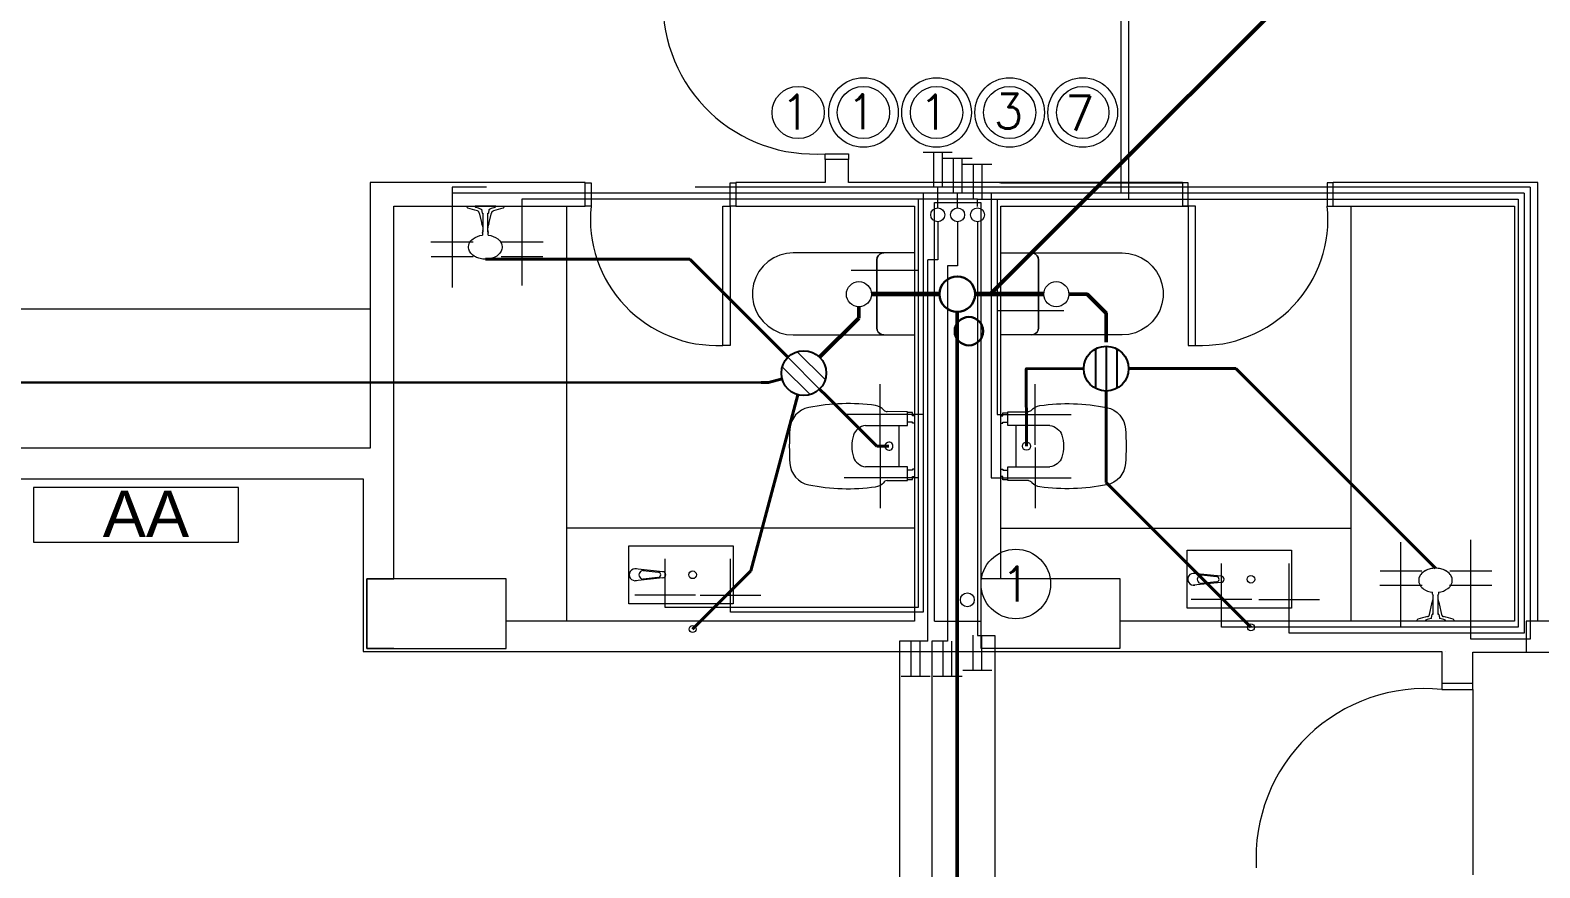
# Model space of a CAD drawing. Header units: millimetres. Extents: x 539 to 842, y -453 to -96.
# Drawn here: x 739.36 to 745.87, y -317.94 to -314.33 of the extents above; entities that cross this region are included whole.
import ezdxf
from ezdxf.enums import TextEntityAlignment as Align

# ---------------------------------------------------------------- set-up
doc = ezdxf.new("R2010")
doc.units = ezdxf.units.MM
doc.header["$LTSCALE"] = 0.1
doc.linetypes.add('ACAD_ISO02W100', pattern=[15, 12, -3])
doc.linetypes.add('CONTINUA', pattern=[0])
doc.layers.get('0').update_dxf_attribs({"lineweight": 5})
for name, color, linetype, lineweight in [('00-Agua Caliente', 1, 'Continuous', 20), ('00-Agua Fria', 5, 'ACAD_ISO02W100', 20), ('00-Texto AC', 7, 'Continuous', 18), ('00-Texto AF', 7, 'Continuous', 18), ('A-DETL-GENF', 7, 'Continuous', 5), ('Arq-Equipamiento', 250, 'Continuous', 5), ('MUEBLES', 250, 'Continuous', 5), ('P-SANR-FIXT', 7, 'Continuous', 5)]:
    doc.layers.add(name, color=color, linetype=linetype, lineweight=lineweight)
for name, color, linetype in [('00-Pluvial', 40, 'Continuous'), ('00-Secundario', 24, 'Continuous'), ('00-Ventilacion', 3, 'Continuous'), ('Secundario', 24, 'Continuous'), ('Textos', 7, 'Continuous')]:
    doc.layers.add(name, color=color, linetype=linetype)
doc.layers.add('00-Primario', color=7, linetype='Continuous', true_color=0xff2400)
doc.styles.add('Romans', font='romans.shx')
doc.styles.get("Standard").update_dxf_attribs({"font": 'arial.ttf'})

# ---------------------------------------------------------------- blocks, each defined once
blk = doc.blocks.new('LLP')
at = {"layer": '00-Agua Fria', "color": 0, "linetype": 'Continuous', "lineweight": 20}
for p, q in [((-1, 2.4), (1, 2.4)), ((-0.3, 2.4), (-0.3, 0)), ((0.3, 2.4), (0.3, 0))]:
    blk.add_line(p, q, dxfattribs=at)
blk = doc.blocks.new('Shower-Valve_Trim-KOHLER-Alteo-K-TS45106 - 2_5 GPM_ 2BZ-Oil-Rubed Nickel-V9-2-TORRE-ARQ- PB _-2_14_')
at = {"color": 8}
for p, q in [((4.3611, 6.4796), (4.3663, 6.4756)), ((4.3311, 6.3571), (4.3416, 6.4003)), ((4.3416, 6.4003), (4.3522, 6.4435)), ((4.367, 6.3792), (4.3521, 6.3806)), ((4.3522, 6.4435), (4.3551, 6.4414)), ((4.36, 6.4129), (4.3738, 6.4072)), ((4.3688, 6.383), (4.368, 6.38)), ((4.4476, 6.3637), (4.3688, 6.383)), ((4.3744, 6.4061), (4.3737, 6.4031)), ((4.3737, 6.4031), (4.4525, 6.3838)), ((4.3768, 6.4189), (4.4184, 6.3975)), ((4.419, 6.3952), (4.4193, 6.3965)), ((4.4581, 6.3847), (4.466, 6.3828)), ((4.3287, 6.3221), (4.3222, 6.3209)), ((4.3346, 6.3575), (4.3311, 6.3571)), ((4.411, 6.3673), (4.3642, 6.3675)), ((4.4123, 6.3677), (4.4126, 6.369)), ((4.46, 6.3584), (4.4521, 6.3603))]:
    blk.add_line(p, q, dxfattribs=at)
for centre, radius, start, end in [((4.3633, 6.4717), 0.00488, 3.25124, 51.85776), ((3.6273, 6.4299), 0.742, 359.93192, 3.25124), ((4.1522, 6.4853), 0.2237, 325.60576, 331.63101), ((4.3518, 6.3775), 0.00308, 84.79907, 151.63101), ((4.3533, 6.4388), 0.00318, 6.89673, 54.99976), ((4.1344, 6.4123), 0.2237, 0.87148, 6.89673), ((4.3611, 6.4158), 0.00308, 180.87148, 247.70342), ((4.3671, 6.3802), 0.000995, 264.79907, 346.25124), ((4.3842, 6.429), 0.0149, 179.93192, 192.57056), ((4.3766, 6.4273), 0.00706, 192.57056, 234.9792), ((4.3721, 6.421), 0.000695, 336.2295, 54.9792), ((4.3733, 6.4205), 0.000526, 158.32103, 264.52851), ((4.3723, 6.4102), 0.00985, 62.70621, 84.52851), ((4.3734, 6.4063), 0.000995, 346.25124, 67.70342), ((4.418, 6.3968), 0.000762, 331.71331, 62.40053), ((4.4195, 6.396), 0.000925, 151.71331, 236.5105), ((4.4198, 6.3964), 0.000513, 69.74079, 166.25124), ((4.5985, 6.6992), 0.3511, 239.43373, 242.55628), ((4.4504, 6.3734), 0.0125, 98.95338, 109.01715), ((4.4488, 6.384), 0.00187, 52.85943, 98.95338), ((4.4225, 6.3692), 0.0319, 28.28366, 30.72004), ((4.4564, 6.3779), 0.00706, 76.25124, 123.31544), ((4.5504, 6.3502), 0.0905, 131.09011, 158.87389), ((4.5218, 6.383), 0.0469, 98.14028, 131.09011), ((4.5208, 6.3899), 0.0399, 63.17455, 98.14028), ((4.5204, 6.3891), 0.0408, 36.26017, 63.17455), ((4.5007, 6.3747), 0.0652, 13.91273, 36.26017), ((4.4796, 6.3695), 0.0869, 359.22074, 13.91273), ((4.3278, 6.3269), 0.00488, 280.64472, 329.25124), ((3.6943, 6.7037), 0.742, 329.25124, 332.57056), ((4.3342, 6.3607), 0.00318, 277.50273, 325.60576), ((4.3662, 6.3551), 0.0149, 139.93192, 152.57056), ((4.3601, 6.3601), 0.00706, 97.52328, 139.93192), ((4.3591, 6.3678), 0.000695, 277.52328, 356.27299), ((4.3603, 6.3677), 0.000526, 67.97398, 174.18146), ((4.3642, 6.3773), 0.00985, 247.97398, 269.79628), ((4.411, 6.3681), 0.000762, 270.10196, 0.78918), ((4.4127, 6.3681), 0.000925, 95.99199, 180.78918), ((4.4128, 6.3676), 0.000513, 166.25124, 262.7617), ((4.4315, 6.0165), 0.3511, 89.94621, 93.06876), ((4.4505, 6.3738), 0.0125, 223.48534, 233.5491), ((4.4442, 6.3652), 0.00187, 233.5491, 279.64306), ((4.4538, 6.3672), 0.00706, 209.18705, 256.25124), ((4.5499, 6.3483), 0.0905, 173.62859, 201.41237), ((4.5094, 6.3324), 0.0469, 201.41237, 234.3622), ((4.4782, 6.3639), 0.0869, 318.58976, 333.28175), ((4.4667, 6.3697), 0.0998, 333.28175, 346.25124), ((4.4667, 6.3697), 0.0998, 346.25124, 359.22074), ((4.5053, 6.3267), 0.0399, 234.3622, 269.32793), ((4.5053, 6.3276), 0.0408, 269.32793, 296.24232), ((4.4945, 6.3495), 0.0652, 296.24232, 318.58976)]:
    blk.add_arc(centre, radius, start, end, dxfattribs=at)
blk = doc.blocks.new('Sanitary_Toilets_Ceramica-Catalano_Zero-70-One-Piece-Close-Coupled-Syphonic - Default-V1-2-TORRE-ARQ- PB _-2_14_')
at = {"layer": 'A-DETL-GENF', "color": 8}
for p, q in [((0.0444, 0.177), (0.0015, 0.177)), ((0.0887, 0.177), (0.0444, 0.177)), ((0.1331, 0.177), (0.0887, 0.177)), ((0.1331, 0.177), (0.1423, 0.1755)), ((0.524, 0.177), (0.1331, 0.177)), ((0.1423, 0.1755), (0.1331, 0.177)), ((0.1423, 0.1755), (0.1507, 0.1713)), ((0.1507, 0.1713), (0.1423, 0.1755)), ((0.1507, 0.1713), (0.1573, 0.1646)), ((0.1573, 0.1646), (0.1507, 0.1713)), ((0.1573, 0.1646), (0.1616, 0.1563)), ((0.1616, 0.1563), (0.1573, 0.1646)), ((0.1616, 0.1563), (0.1631, 0.147)), ((0.1631, 0.147), (0.1616, 0.1563)), ((0.1631, 0.147), (0.1631, -0.147)), ((0.1631, 0.098), (0.1631, 0.147)), ((0.5531, 0.1746), (0.524, 0.177)), ((0.5815, 0.1674), (0.5531, 0.1746)), ((0.6082, 0.1557), (0.5815, 0.1674)), ((0.6327, 0.1397), (0.6082, 0.1557)), ((0.6542, 0.1199), (0.6327, 0.1397)), ((0.1631, 0.049), (0.1631, 0.098)), ((0.6722, 0.0968), (0.6542, 0.1199)), ((0.6861, 0.0711), (0.6722, 0.0968)), ((0.6956, 0.0435), (0.6861, 0.0711)), ((0.1631, 0), (0.1631, 0.049)), ((0.7004, 0.0146), (0.6956, 0.0435)), ((0.7004, -0.0146), (0.7004, 0.0146)), ((0.1631, -0.049), (0.1631, 0)), ((0.1631, -0.098), (0.1631, -0.049)), ((0.6861, -0.0711), (0.6956, -0.0435)), ((0.6956, -0.0435), (0.7004, -0.0146)), ((0.1631, -0.147), (0.1631, -0.098)), ((0.6327, -0.1397), (0.6542, -0.1199)), ((0.6542, -0.1199), (0.6722, -0.0968)), ((0.6722, -0.0968), (0.6861, -0.0711)), ((0.0015, -0.177), (0.0444, -0.177)), ((0.0444, -0.177), (0.0887, -0.177)), ((0.0887, -0.177), (0.1331, -0.177)), ((0.1423, -0.1755), (0.1331, -0.177)), ((0.1331, -0.177), (0.1423, -0.1755)), ((0.1331, -0.177), (0.524, -0.177)), ((0.1507, -0.1713), (0.1423, -0.1755)), ((0.1423, -0.1755), (0.1507, -0.1713)), ((0.1573, -0.1646), (0.1507, -0.1713)), ((0.1507, -0.1713), (0.1573, -0.1646)), ((0.1616, -0.1563), (0.1573, -0.1646)), ((0.1573, -0.1646), (0.1616, -0.1563)), ((0.1631, -0.147), (0.1616, -0.1563)), ((0.1616, -0.1563), (0.1631, -0.147)), ((0.524, -0.177), (0.5531, -0.1746)), ((0.5531, -0.1746), (0.5815, -0.1674)), ((0.5815, -0.1674), (0.6082, -0.1557)), ((0.6082, -0.1557), (0.6327, -0.1397))]:
    blk.add_line(p, q, dxfattribs=at)
blk = doc.blocks.new('Vitreous china bidet _ Debba _ Roca _ 355994xx0 - White - Debba- Roca-2705266-2-TORRE-ARQ- PB _-2_14_')
at = {"layer": 'P-SANR-FIXT', "color": 8}
for p, q in [((0.0357, 0.0802), (0.0357, 0.2622)), ((0.2143, 0.2622), (0.2143, 0.0802)), ((-0.0236, 0.1689), (-0.0236, 0.0802)), ((0.2736, 0.0802), (0.2738, 0.1687)), ((-0.0236, 0.0802), (-0.0194, 0.0802)), ((-0.0194, 0.0802), (-0.0194, 0.0596)), ((-0.0194, 0.0802), (0.0221, 0.0802)), ((0.0221, 0.0802), (0.0357, 0.0802)), ((0.0221, 0.0596), (0.0221, 0.0802)), ((0.0357, 0.1159), (0.2143, 0.1159)), ((0.2143, 0.0802), (0.2279, 0.0802)), ((0.2279, 0.0802), (0.2694, 0.0802)), ((0.2279, 0.0596), (0.2279, 0.0802)), ((0.2694, 0.0596), (0.2694, 0.0802)), ((0.2694, 0.0802), (0.2736, 0.0802)), ((-0.0194, 0.0596), (-0.006, 0.0596)), ((-0.006, 0.0596), (-0.006, 0.0508)), ((0.026, 0.0596), (0.0221, 0.0596)), ((0.026, 0.0508), (0.026, 0.0596)), ((0.224, 0.0596), (0.2279, 0.0596)), ((0.224, 0.0508), (0.224, 0.0596)), ((0.256, 0.0508), (0.256, 0.0596)), ((0.256, 0.0596), (0.2694, 0.0596))]:
    blk.add_line(p, q, dxfattribs=at)
for centre, radius, start, end in [((0.0575, 0.4868), 0.1013, 93.86915, 168.75559), ((0.125, -0.5106), 1.1009, 86.13085, 93.86915), ((0.1925, 0.4868), 0.1013, 11.24441, 86.13085), ((0.8089, 0.3374), 0.8673, 168.75559, 187.87391), ((-0.5589, 0.3374), 0.8673, 352.12609, 11.24441), ((0.1, 0.2529), 0.0649, 110.16908, 171.83092), ((0.1293, 0.1353), 0.1859, 91.32885, 106.15101), ((0.1207, 0.1353), 0.1859, 73.84899, 88.67115), ((0.15, 0.2529), 0.0649, 8.16908, 69.83092), ((0.0086, 0.2267), 0.0594, 187.87391, 225.1331), ((0.2414, 0.2267), 0.0594, 311.25476, 352.12609), ((-0.0411, 0.1689), 0.0175, 0, 63.70008), ((0.125, 0.1608), 0.0175, 0, 180), ((0.125, 0.1608), 0.0175, 180, 0), ((0.2904, 0.1686), 0.0167, 126.27151, 179.72849)]:
    blk.add_arc(centre, radius, start, end, dxfattribs=at)
blk = doc.blocks.new('Bacha 45x25cm')
at = {"layer": 'MUEBLES', "color": 8}
for p, q in [((0.1116, 0.1456), (0.0994, 0.0278)), ((0.1384, 0.1456), (0.1506, 0.0278)), ((0.1062, 0.0625), (0.1134, 0.1271)), ((0.1367, 0.1258), (0.1438, 0.0625))]:
    blk.add_line(p, q, dxfattribs=at)
blk.add_lwpolyline([(0, 0.45), (0.25, 0.45), (0.25, 0), (0, 0)], close=True, dxfattribs=at)
blk.add_circle((0.125, 0.275), 0.0166, dxfattribs=at)
for centre, radius, start, end in [((0.125, 0.1456), 0.0134, 0, 180), ((0.125, 0.1258), 0.0117, 360, 173.64144), ((0.125, 0.0625), 0.0188, 167.28289, 12.84679), ((0.125, 0.0278), 0.0256, 168.17214, 11.82786)]:
    blk.add_arc(centre, radius, start, end, dxfattribs=at)
blk = doc.blocks.new('Shower-Valve_Trim-KOHLER-Alteo-K-TS45106 - 2_5 GPM_ 2BZ-Oil-Rubed Nickel-V13-2-TORRE-ARQ- PB _-2_14_')
at = {"layer": 'P-SANR-FIXT'}
for p, q in [((1.4732, -12.2251), (1.4811, -12.227)), ((1.4856, -12.2304), (1.5644, -12.2497)), ((1.5209, -12.2345), (1.5206, -12.2357)), ((1.5222, -12.234), (1.569, -12.2342)), ((1.6021, -12.2238), (1.5916, -12.267)), ((1.5986, -12.2243), (1.6021, -12.2238)), ((1.611, -12.1876), (1.6021, -12.2238)), ((1.6045, -12.1888), (1.611, -12.1876)), ((1.4751, -12.2514), (1.4672, -12.2495)), ((1.5595, -12.2698), (1.4807, -12.2505)), ((1.5142, -12.2619), (1.5139, -12.2632)), ((1.5564, -12.2856), (1.5148, -12.2642)), ((1.5588, -12.2728), (1.5595, -12.2698)), ((1.5732, -12.2796), (1.5594, -12.2739)), ((1.5644, -12.2497), (1.5652, -12.2467)), ((1.5662, -12.2459), (1.5811, -12.2473)), ((1.5916, -12.267), (1.581, -12.3102)), ((1.5722, -12.3464), (1.5669, -12.3423)), ((1.581, -12.3102), (1.5722, -12.3464)), ((1.581, -12.3102), (1.5781, -12.3081))]:
    blk.add_line(p, q, dxfattribs=at)
for centre, radius, start, end in [((1.4387, -12.2162), 0.0652, 116.24931, 138.59676), ((1.4279, -12.1943), 0.0408, 89.33493, 116.24931), ((1.4279, -12.1935), 0.0399, 54.3692, 89.33493), ((1.4238, -12.1991), 0.0469, 21.41937, 54.3692), ((1.4664, -12.2364), 0.0998, 166.25824, 179.22773), ((1.4536, -12.2362), 0.0869, 179.22773, 193.91972), ((1.4664, -12.2364), 0.0998, 153.28874, 166.25824), ((1.455, -12.2306), 0.0869, 138.59676, 153.28874), ((1.3832, -12.215), 0.0905, 353.63559, 21.41937), ((1.4794, -12.2339), 0.00706, 29.19404, 76.25824), ((1.489, -12.232), 0.00187, 53.5561, 99.65005), ((1.4826, -12.2405), 0.0125, 43.49233, 53.5561), ((1.5017, -11.8832), 0.3511, 269.9532, 273.07575), ((1.5204, -12.2343), 0.000513, 346.25824, 82.76869), ((1.5205, -12.2348), 0.000925, 275.99899, 0.79617), ((1.5222, -12.2348), 0.000762, 90.10895, 180.79617), ((1.569, -12.244), 0.00985, 67.98097, 89.80327), ((1.5728, -12.2344), 0.000526, 247.98097, 354.18845), ((1.5741, -12.2345), 0.000695, 97.53028, 176.27998), ((1.573, -12.2268), 0.00706, 277.53028, 319.93892), ((1.567, -12.2218), 0.0149, 319.93892, 332.57756), ((2.2389, -12.5704), 0.742, 149.25824, 152.57756), ((1.781, -12.352), 0.2237, 145.61276, 151.63801), ((1.599, -12.2274), 0.00318, 97.50972, 145.61276), ((1.6054, -12.1936), 0.00488, 100.65172, 149.25824), ((1.4325, -12.2414), 0.0652, 193.91972, 216.26716), ((1.4128, -12.2559), 0.0408, 216.26716, 243.18155), ((1.4124, -12.2567), 0.0399, 243.18155, 278.14728), ((1.4114, -12.2497), 0.0469, 278.14728, 311.09711), ((1.3828, -12.2169), 0.0905, 311.09711, 338.88089), ((1.4768, -12.2446), 0.00706, 256.25824, 303.32243), ((1.5107, -12.2359), 0.0319, 208.29066, 210.72704), ((1.4844, -12.2507), 0.00187, 232.86642, 278.96038), ((1.4827, -12.2402), 0.0125, 278.96038, 289.02414), ((1.3347, -12.566), 0.3511, 59.44073, 62.56327), ((1.5134, -12.2631), 0.000513, 249.74778, 346.25824), ((1.5137, -12.2627), 0.000925, 331.7203, 56.51749), ((1.5152, -12.2635), 0.000762, 151.7203, 242.40752), ((1.5609, -12.2769), 0.00985, 242.71321, 264.5355), ((1.5598, -12.273), 0.000995, 166.25824, 247.71042), ((1.5599, -12.2872), 0.000526, 338.32802, 84.5355), ((1.5611, -12.2877), 0.000695, 156.23649, 234.9862), ((1.5566, -12.294), 0.00706, 12.57756, 54.9862), ((1.549, -12.2957), 0.0149, 359.93892, 12.57756), ((2.3059, -12.2966), 0.742, 179.93892, 183.25824), ((1.5661, -12.2469), 0.000995, 84.80606, 166.25824), ((1.5721, -12.2825), 0.00308, 0.87847, 67.71042), ((1.7988, -12.279), 0.2237, 180.87847, 186.90372), ((1.5814, -12.2442), 0.00308, 264.80606, 331.63801), ((1.5699, -12.3384), 0.00488, 183.25824, 231.86476), ((1.5799, -12.3055), 0.00318, 186.90372, 235.00676)]:
    blk.add_arc(centre, radius, start, end, dxfattribs=at)
blk = doc.blocks.new('Shower-Valve_Trim-KOHLER-Alteo-K-TS45106 - 2_5 GPM_ 2BZ-Oil-Rubed Nickel-V14-2-TORRE-ARQ- PB _-2_14_')
at = {"color": 8}
for p, q in [((1.4732, -12.2251), (1.4811, -12.227)), ((1.4856, -12.2304), (1.5644, -12.2497)), ((1.5209, -12.2345), (1.5206, -12.2357)), ((1.5222, -12.234), (1.569, -12.2342)), ((1.6021, -12.2238), (1.5916, -12.267)), ((1.5986, -12.2243), (1.6021, -12.2238)), ((1.611, -12.1876), (1.6021, -12.2238)), ((1.6045, -12.1888), (1.611, -12.1876)), ((1.4751, -12.2514), (1.4672, -12.2495)), ((1.5595, -12.2698), (1.4807, -12.2505)), ((1.5142, -12.2619), (1.5139, -12.2632)), ((1.5564, -12.2856), (1.5148, -12.2642)), ((1.5588, -12.2728), (1.5595, -12.2698)), ((1.5732, -12.2796), (1.5594, -12.2739)), ((1.5644, -12.2497), (1.5652, -12.2467)), ((1.5662, -12.2459), (1.5811, -12.2473)), ((1.5916, -12.267), (1.581, -12.3102)), ((1.5722, -12.3464), (1.5669, -12.3423)), ((1.581, -12.3102), (1.5722, -12.3464)), ((1.581, -12.3102), (1.5781, -12.3081))]:
    blk.add_line(p, q, dxfattribs=at)
for centre, radius, start, end in [((1.4387, -12.2162), 0.0652, 116.24931, 138.59676), ((1.4279, -12.1943), 0.0408, 89.33493, 116.24931), ((1.4279, -12.1935), 0.0399, 54.3692, 89.33493), ((1.4238, -12.1991), 0.0469, 21.41937, 54.3692), ((1.4664, -12.2364), 0.0998, 166.25824, 179.22773), ((1.4536, -12.2362), 0.0869, 179.22773, 193.91972), ((1.4664, -12.2364), 0.0998, 153.28874, 166.25824), ((1.455, -12.2306), 0.0869, 138.59676, 153.28874), ((1.3832, -12.215), 0.0905, 353.63559, 21.41937), ((1.4794, -12.2339), 0.00706, 29.19404, 76.25824), ((1.489, -12.232), 0.00187, 53.5561, 99.65005), ((1.4826, -12.2405), 0.0125, 43.49233, 53.5561), ((1.5017, -11.8832), 0.3511, 269.9532, 273.07575), ((1.5204, -12.2343), 0.000513, 346.25824, 82.76869), ((1.5205, -12.2348), 0.000925, 275.99899, 0.79617), ((1.5222, -12.2348), 0.000762, 90.10895, 180.79617), ((1.569, -12.244), 0.00985, 67.98097, 89.80327), ((1.5728, -12.2344), 0.000526, 247.98097, 354.18845), ((1.5741, -12.2345), 0.000695, 97.53028, 176.27998), ((1.573, -12.2268), 0.00706, 277.53028, 319.93892), ((1.567, -12.2218), 0.0149, 319.93892, 332.57756), ((2.2389, -12.5704), 0.742, 149.25824, 152.57756), ((1.781, -12.352), 0.2237, 145.61276, 151.63801), ((1.599, -12.2274), 0.00318, 97.50972, 145.61276), ((1.6054, -12.1936), 0.00488, 100.65172, 149.25824), ((1.4325, -12.2414), 0.0652, 193.91972, 216.26716), ((1.4128, -12.2559), 0.0408, 216.26716, 243.18155), ((1.4124, -12.2567), 0.0399, 243.18155, 278.14728), ((1.4114, -12.2497), 0.0469, 278.14728, 311.09711), ((1.3828, -12.2169), 0.0905, 311.09711, 338.88089), ((1.4768, -12.2446), 0.00706, 256.25824, 303.32243), ((1.5107, -12.2359), 0.0319, 208.29066, 210.72704), ((1.4844, -12.2507), 0.00187, 232.86642, 278.96038), ((1.4827, -12.2402), 0.0125, 278.96038, 289.02414), ((1.3347, -12.566), 0.3511, 59.44073, 62.56327), ((1.5134, -12.2631), 0.000513, 249.74778, 346.25824), ((1.5137, -12.2627), 0.000925, 331.7203, 56.51749), ((1.5152, -12.2635), 0.000762, 151.7203, 242.40752), ((1.5609, -12.2769), 0.00985, 242.71321, 264.5355), ((1.5598, -12.273), 0.000995, 166.25824, 247.71042), ((1.5599, -12.2872), 0.000526, 338.32802, 84.5355), ((1.5611, -12.2877), 0.000695, 156.23649, 234.9862), ((1.5566, -12.294), 0.00706, 12.57756, 54.9862), ((1.549, -12.2957), 0.0149, 359.93892, 12.57756), ((2.3059, -12.2966), 0.742, 179.93892, 183.25824), ((1.5661, -12.2469), 0.000995, 84.80606, 166.25824), ((1.5721, -12.2825), 0.00308, 0.87847, 67.71042), ((1.7988, -12.279), 0.2237, 180.87847, 186.90372), ((1.5814, -12.2442), 0.00308, 264.80606, 331.63801), ((1.5699, -12.3384), 0.00488, 183.25824, 231.86476), ((1.5799, -12.3055), 0.00318, 186.90372, 235.00676)]:
    blk.add_arc(centre, radius, start, end, dxfattribs=at)
blk = doc.blocks.new('2-1P F')
at = {"color": 8, "lineweight": 18}
for p, q in [((742.7909, -314.86), (742.8909, -314.86)), ((742.7909, -314.885), (742.7909, -314.86)), ((742.7909, -314.885), (742.7909, -314.985)), ((742.8909, -314.885), (742.7909, -314.885)), ((742.8909, -314.86), (742.8909, -314.885)), ((742.8909, -314.985), (742.8909, -314.885)), ((740.8292, -314.985), (740.8292, -316.1302)), ((741.7559, -314.985), (740.8292, -314.985)), ((741.7559, -314.9858), (741.7809, -314.9858)), ((741.7559, -315.0858), (741.7559, -314.9858)), ((741.7809, -314.9858), (741.7809, -315.0858)), ((742.3809, -314.9858), (742.4059, -314.9858)), ((742.3809, -315.0858), (742.3809, -314.9858)), ((742.7909, -314.985), (742.4059, -314.985)), ((742.4059, -314.9858), (742.4059, -315.0858)), ((744.3307, -314.985), (742.8909, -314.985)), ((743.5447, -314.9875), (743.5447, -314.985)), ((743.5477, -314.9865), (743.5477, -314.985)), ((744.3307, -314.9865), (743.5477, -314.9865)), ((744.3557, -314.9858), (744.3307, -314.9858)), ((744.3307, -314.9858), (744.3307, -315.0858)), ((744.3557, -315.0858), (744.3557, -314.9858)), ((744.9807, -314.9858), (744.9557, -314.9858)), ((744.9557, -314.9858), (744.9557, -315.0858)), ((745.8641, -314.985), (744.9807, -314.985)), ((744.9807, -315.0858), (744.9807, -314.9858)), ((745.8641, -316.876), (745.8641, -314.985)), ((740.9307, -316.6932), (740.9307, -315.0865)), ((740.9307, -315.0865), (741.7559, -315.0865)), ((741.7809, -315.0858), (741.7559, -315.0858)), ((742.3494, -315.0865), (742.3809, -315.0865)), ((742.3494, -315.6865), (742.3494, -315.0865)), ((742.4059, -315.0858), (742.3809, -315.0858)), ((742.4059, -315.0865), (742.3809, -315.0865)), ((742.3809, -315.0865), (742.3809, -315.6865)), ((742.4059, -315.0865), (743.1755, -315.0865)), ((743.1755, -315.0865), (743.1755, -316.8755)), ((743.262, -315.07), (743.4612, -315.07)), ((743.262, -316.8755), (743.262, -315.07)), ((743.4612, -315.07), (743.4612, -316.6917)), ((743.5477, -316.6917), (743.5477, -315.0865)), ((743.5477, -315.0865), (744.3307, -315.0865)), ((744.3307, -315.0858), (744.3557, -315.0858)), ((744.3557, -315.0865), (744.3307, -315.0865)), ((744.3557, -315.0865), (744.3557, -315.6865)), ((744.3872, -315.0865), (744.3557, -315.0865)), ((744.3872, -315.6865), (744.3872, -315.0865)), ((744.9557, -315.0858), (744.9807, -315.0858)), ((744.9807, -315.0865), (745.7626, -315.0865)), ((745.7626, -315.0865), (745.7626, -316.8755)), ((740.8292, -315.5302), (736.9499, -315.5302)), ((742.3809, -315.6865), (742.3494, -315.6865)), ((744.3557, -315.6865), (744.3872, -315.6865)), ((740.8292, -316.1302), (736.9499, -316.1302)), ((736.9499, -316.2622), (740.7992, -316.2622)), ((740.7992, -316.2622), (740.7992, -317.007)), ((740.9142, -316.6932), (740.815, -316.6932)), ((740.815, -316.6932), (740.815, -316.9932)), ((740.815, -316.9932), (740.815, -316.6932)), ((740.815, -316.6932), (740.9307, -316.6932)), ((740.9267, -316.6932), (740.9142, -316.6932)), ((740.9277, -316.6932), (740.9267, -316.6932)), ((740.9307, -316.6932), (740.9277, -316.6932)), ((741.415, -316.6932), (740.9307, -316.6932)), ((741.415, -316.9932), (741.415, -316.6932)), ((743.4612, -316.6917), (743.5477, -316.6917)), ((744.062, -316.6926), (743.462, -316.6926)), ((743.462, -316.6926), (743.462, -316.9926)), ((744.062, -316.9926), (744.062, -316.6926)), ((743.1755, -316.8755), (741.4142, -316.8755)), ((745.7626, -316.8755), (744.0612, -316.8755)), ((745.9391, -316.876), (745.8134, -316.876)), ((745.8134, -316.876), (745.8134, -317.0095)), ((745.8149, -317.0095), (745.8149, -316.8755)), ((740.815, -316.9932), (740.9142, -316.9932)), ((740.9307, -316.9932), (740.815, -316.9932)), ((740.9142, -316.9932), (740.9267, -316.9932)), ((740.9267, -316.9932), (740.9277, -316.9932)), ((740.9277, -316.9932), (740.9307, -316.9932)), ((740.9307, -316.9932), (741.415, -316.9932)), ((743.462, -316.9926), (744.062, -316.9926)), ((740.7992, -317.007), (744.0612, -317.007)), ((744.0612, -317.007), (745.4496, -317.007)), ((745.4496, -317.007), (745.4496, -317.1445)), ((745.4646, -317.0045), (745.4656, -317.0045)), ((745.5831, -317.1445), (745.5831, -317.0095)), ((745.5831, -317.0095), (745.9391, -317.0095)), ((745.5832, -317.1445), (745.4496, -317.1445)), ((745.4496, -317.1445), (745.4496, -317.1695)), ((745.4496, -317.1695), (745.5832, -317.1695)), ((745.5831, -317.1695), (745.5831, -317.9695)), ((745.5832, -317.1695), (745.5832, -317.1445))]:
    blk.add_line(p, q, dxfattribs=at)
at = {"color": 8, "lineweight": 5}
for p, q in [((741.6755, -315.0865), (741.6754, -316.8755)), ((745.0568, -315.0867), (745.0567, -316.8752)), ((743.1754, -316.4751), (741.6754, -316.475)), ((743.5484, -316.4751), (745.0567, -316.4752))]:
    blk.add_line(p, q, dxfattribs=at)
at = {"color": 8, "linetype": 'CONTINUA', "lineweight": 13}
blk.add_line((743.262, -316.8755), (743.462, -316.8755), dxfattribs=at)
at = {"color": 8, "lineweight": 18}
for centre, radius, start, end in [((742.7442, -314.2083), 0.6534, 178.83598, 274.10162), ((742.3246, -315.1407), 0.5464, 174.31204, 272.59832), ((744.412, -315.1407), 0.5464, 267.40168, 5.68796), ((745.3787, -317.8964), 0.7303, 84.43021, 183.32994)]:
    blk.add_arc(centre, radius, start, end, dxfattribs=at)
at = {"layer": 'Arq-Equipamiento', "color": 8, "linetype": 'CONTINUA', "lineweight": 18}
blk.add_lwpolyline([(740.2616, -316.2998), (739.3765, -316.2998), (739.3765, -316.5354), (740.2616, -316.5354)], close=True, dxfattribs=at)
at = {"layer": 'MUEBLES', "lineweight": 5, "rotation": 269.9999997145658}
for p in [(741.9439, -316.5506), (744.3514, -316.5699)]:
    blk.add_blockref('Bacha 45x25cm', p, dxfattribs=at)
at = {"layer": 'P-SANR-FIXT', "lineweight": 5, "xscale": -1}
for name, p, rotation in [('Shower-Valve_Trim-KOHLER-Alteo-K-TS45106 - 2_5 GPM_ 2BZ-Oil-Rubed Nickel-V9-2-TORRE-ARQ- PB _-2_14_', (748.5747, -312.3916), 76.24075343670569), ('Sanitary_Toilets_Ceramica-Catalano_Zero-70-One-Piece-Close-Coupled-Syphonic - Default-V1-2-TORRE-ARQ- PB _-2_14_', (743.547, -315.4644), 179.9965031161391), ('Vitreous china bidet _ Debba _ Roca _ 355994xx0 - White - Debba- Roca-2705266-2-TORRE-ARQ- PB _-2_14_', (743.4977, -316.2461), 269.9965030703645)]:
    blk.add_blockref(name, p, dxfattribs=dict(at, rotation=rotation))
at = {"layer": 'P-SANR-FIXT', "lineweight": 5}
for name, p, rotation in [('Sanitary_Toilets_Ceramica-Catalano_Zero-70-One-Piece-Close-Coupled-Syphonic - Default-V1-2-TORRE-ARQ- PB _-2_14_', (743.177, -315.4644), 179.996503024591), ('Vitreous china bidet _ Debba _ Roca _ 355994xx0 - White - Debba- Roca-2705266-2-TORRE-ARQ- PB _-2_14_', (743.2262, -316.246), 89.99650307036545), ('Shower-Valve_Trim-KOHLER-Alteo-K-TS45106 - 2_5 GPM_ 2BZ-Oil-Rubed Nickel-V13-2-TORRE-ARQ- PB _-2_14_', (756.9586, -312.4126), 283.7592465632944), ('Shower-Valve_Trim-KOHLER-Alteo-K-TS45106 - 2_5 GPM_ 2BZ-Oil-Rubed Nickel-V14-2-TORRE-ARQ- PB _-2_14_', (756.9586, -312.4126), 283.7592465632944)]:
    blk.add_blockref(name, p, dxfattribs=dict(at, rotation=rotation))
at = {"color": 8, "lineweight": 18, "insert": (740.0482, -316.3129), "char_height": 0.2, "attachment_point": 3}
blk.add_mtext_dynamic_manual_height_columns('AA', width=1, gutter_width=12.5, heights=[0], dxfattribs=at)

msp = doc.modelspace()

# ---------------------------------------------------------------- linework, layer by layer
at = {"layer": '00-Agua Caliente', "color": 1, "linetype": 'Continuous', "lineweight": 20}
for p, q in [((741.1822, -315.0041), (741.1822, -315.4375)), ((741.0909, -315.2403), (741.2734, -315.2403)), ((741.0922, -315.3032), (741.2721, -315.3032)), ((743.0277, -316.1156), (743.0277, -315.8538)), ((743.213, -315.9847), (742.8722, -315.9847)), ((743.6955, -316.1266), (743.6955, -316.3884)), ((743.5063, -316.2575), (743.8509, -316.2575)), ((745.5744, -316.9529), (745.5744, -316.525)), ((742.3817, -316.8364), (742.3817, -316.6074)), ((744.7914, -316.9271), (744.7914, -316.6266)), ((745.6644, -316.6593), (745.4845, -316.6593)), ((745.6657, -316.7223), (745.4832, -316.7223)), ((742.2509, -316.7628), (742.5126, -316.7628)), ((744.6606, -316.7821), (744.9223, -316.7821))]:
    msp.add_line(p, q, dxfattribs=at)
at = {"layer": '00-Agua Caliente', "linetype": 'CONTINUA'}
for points in [[(744.6791, -312.5032), (744.6791, -313.9905), (744.0659, -313.9905), (744.0659, -315.0299)], [(745.804, -315.0299), (741.1822, -315.0299)], [(743.213, -315.0299), (743.213, -316.8364)], [(743.3616, -315.0938), (743.3616, -315.0299)], [(743.5063, -315.0299), (743.5063, -316.2575)], [(745.804, -315.0299), (745.804, -316.9271)], [(743.3616, -315.1538), (743.3616, -315.3442), (743.3182, -315.3442), (743.3182, -316.9622)], [(743.213, -316.8364), (742.3817, -316.8364)], [(745.804, -316.9271), (744.7914, -316.9271)], [(743.3182, -316.9622), (743.2506, -316.9622), (743.2506, -318.4796)]]:
    msp.add_lwpolyline(points, dxfattribs=at)
at = {"layer": '00-Agua Caliente', "linetype": 'ACAD_ISO02W100', "ltscale": 3}
for points in [[(745.8298, -315.0041), (741.1822, -315.0041)], [(743.2759, -315.0938), (743.2759, -315.0041)], [(745.8298, -315.0041), (745.8298, -316.9529)], [(743.2759, -315.1538), (743.2759, -315.3184), (743.2326, -315.3184)], [(743.2326, -316.9622), (743.2326, -315.3184)], [(743.2326, -316.9622), (743.1117, -316.9622), (743.1117, -318.4538)], [(745.8298, -316.9529), (745.5744, -316.9529)]]:
    msp.add_lwpolyline(points, dxfattribs=at)
at = {"layer": '00-Agua Caliente', "color": 1}
for centre, radius in [((742.6741, -314.6825), 0.1127), ((742.9557, -314.6825), 0.15), ((742.9557, -314.6825), 0.1127)]:
    msp.add_circle(centre, radius, dxfattribs=at)
at = {"layer": '00-Agua Caliente', "color": 1, "linetype": 'CONTINUA', "lineweight": 20}
for centre in [(743.2759, -315.1238), (743.3616, -315.1238)]:
    msp.add_circle(centre, 0.03, dxfattribs=at)
at = {"layer": '00-Agua Fria', "color": 5, "linetype": 'Continuous', "lineweight": 20}
for p, q in [((741.4832, -315.0557), (741.4832, -315.4277)), ((741.392, -315.2403), (741.5745, -315.2403)), ((741.3933, -315.3032), (741.5732, -315.3032)), ((743.1911, -315.3637), (742.903, -315.3637)), ((743.5321, -315.536), (743.8201, -315.536)), ((743.6955, -316.116), (743.6955, -315.8543)), ((743.5321, -315.9851), (743.8509, -315.9851)), ((743.0277, -316.1262), (743.0277, -316.388)), ((743.1911, -316.2571), (742.8722, -316.2571)), ((745.2734, -316.9013), (745.2734, -316.5348)), ((742.1011, -316.8164), (742.1011, -316.6074)), ((744.499, -316.9013), (744.499, -316.6266)), ((745.3633, -316.6593), (745.1835, -316.6593)), ((745.3646, -316.7223), (745.1821, -316.7223)), ((742.2319, -316.7628), (741.9702, -316.7628)), ((744.6299, -316.7821), (744.3681, -316.7821))]:
    msp.add_line(p, q, dxfattribs=at)
at = {"layer": '00-Agua Fria', "ltscale": 3}
for points in [[(744.7081, -312.1726), (744.7081, -314.0188), (744.0986, -314.0188), (744.0986, -315.0557)], [(743.4472, -315.0557), (741.4832, -315.0557)], [(743.1911, -315.0557), (743.1911, -316.8164)], [(743.4472, -315.0872), (743.4472, -315.0557), (745.7782, -315.0557)], [(743.5321, -315.0557), (743.5321, -315.9851)], [(745.7782, -315.0557), (745.7782, -316.9013)], [(743.4472, -315.1538), (743.4472, -316.9374)], [(743.1911, -316.8164), (742.1011, -316.8164)], [(745.7782, -316.9013), (744.499, -316.9013)], [(743.4472, -316.9374), (743.522, -316.9374), (743.522, -318.509)]]:
    msp.add_lwpolyline(points, dxfattribs=at)
at = {"layer": '00-Agua Fria', "linetype": 'CONTINUA', "lineweight": 20}
for centre, radius in [((743.2708, -314.6825), 0.15), ((743.2708, -314.6825), 0.1127), ((743.4472, -315.1238), 0.03), ((743.6125, -316.7152), 0.15), ((743.4036, -316.7838), 0.03)]:
    msp.add_circle(centre, radius, dxfattribs=at)
at = {"layer": '00-Pluvial', "lineweight": 20}
for radius in [0.15, 0.1127]:
    msp.add_circle((743.9011, -314.6825), radius, dxfattribs=at)
at = {"layer": '00-Pluvial', "lineweight": 30}
msp.add_circle((743.4103, -315.6252), 0.0612, dxfattribs=at)
at = {"layer": '00-Primario', "lineweight": 50}
for points in [[(745.2184, -312.7234), (745.2184, -313.7494), (743.5019, -315.4659)], [(743.84, -315.4659), (743.9202, -315.4659), (744.0021, -315.5478), (744.0021, -315.6724)], [(742.936, -315.52), (742.936, -315.5686)], [(743.3603, -315.5424), (743.3603, -318.3885)], [(742.7667, -315.7379), (742.936, -315.5686)]]:
    msp.add_lwpolyline(points, dxfattribs=at)
at = {"layer": '00-Primario', "lineweight": 60}
for points in [[(743.2837, -315.4659), (742.9901, -315.4659)], [(743.7317, -315.4659), (743.4368, -315.4659)]]:
    msp.add_lwpolyline(points, dxfattribs=at)
at = {"layer": '00-Primario', "lineweight": 20}
for centre, radius in [((743.586, -314.6825), 0.1127), ((742.936, -315.4659), 0.0541), ((743.7872, -315.4659), 0.0541)]:
    msp.add_circle(centre, radius, dxfattribs=at)
at = {"layer": '00-Primario', "lineweight": 30}
msp.add_circle((743.3603, -315.4659), 0.0765, dxfattribs=at)
at = {"layer": '00-Secundario'}
for p, q in [((744.0021, -315.6902), (744.0021, -315.8836)), ((743.9561, -315.7018), (743.9561, -315.872)), ((744.0481, -315.7018), (744.0481, -315.872))]:
    msp.add_line(p, q, dxfattribs=at)
at = {"layer": '00-Secundario', "lineweight": 15}
for p, q in [((742.63, -315.7379), (742.7667, -315.8746)), ((742.6703, -315.7137), (742.7911, -315.8335)), ((742.6055, -315.779), (742.7264, -315.8988))]:
    msp.add_line(p, q, dxfattribs=at)
at = {"layer": '00-Secundario', "lineweight": 40}
for points in [[(742.2071, -315.315), (741.3255, -315.315)], [(742.63, -315.7379), (742.2071, -315.315)], [(743.9054, -315.7869), (743.6579, -315.7873)], [(743.6579, -315.7873), (743.6579, -315.7873), (743.6584, -316.1211)], [(744.0988, -315.7869), (744.5614, -315.7869)], [(744.5614, -315.7869), (745.4221, -316.6475)], [(742.5469, -315.8468), (742.5147, -315.8468)], [(742.6049, -315.8313), (742.5469, -315.8468)], [(742.7667, -315.8746), (742.7958, -315.9037)], [(744.0021, -315.8836), (744.0021, -316.2778)], [(742.6733, -315.8997), (742.4699, -316.6587)], [(743.0131, -316.121), (742.7958, -315.9037)], [(743.0654, -316.121), (743.0131, -316.121)], [(744.0021, -316.2778), (744.6264, -316.9021)], [(742.4699, -316.6587), (742.2189, -316.9097)], [(742.4699, -316.6587), (742.2189, -316.9097)]]:
    msp.add_lwpolyline(points, dxfattribs=at)
at = {"layer": '00-Secundario', "lineweight": 30}
msp.add_lwpolyline([(742.5147, -315.8468), (736.9069, -315.8468)], dxfattribs=at)
at = {"layer": '00-Secundario', "lineweight": 25}
for centre in [(744.0021, -315.7869), (742.6983, -315.8062), (742.6983, -315.8062)]:
    msp.add_circle(centre, 0.0967, dxfattribs=at)
at = {"layer": '00-Secundario', "linetype": 'Continuous', "lineweight": 20}
msp.add_circle((744.6264, -316.9021), 0.0151, dxfattribs=at)
at = {"layer": '00-Ventilacion', "color": 3, "lineweight": 20}
msp.add_circle((743.586, -314.6825), 0.15, dxfattribs=at)
at = {"layer": 'Secundario', "linetype": 'Continuous', "lineweight": 20}
msp.add_circle((742.2189, -316.9097), 0.0151, dxfattribs=at)
msp.add_circle((742.2189, -316.9097), 0.0151, dxfattribs=at)

# ---------------------------------------------------------------- block references
at = {"color": 2, "linetype": 'CONTINUA', "lineweight": 13}
msp.add_blockref('2-1P F', (0, 0), dxfattribs=at)
at = {"layer": '00-Agua Caliente', "color": 1, "linetype": 'Continuous', "lineweight": 20, "xscale": 0.0625, "yscale": 0.0625, "zscale": 0.0625}
for p in [(743.2759, -315.0041), (743.3616, -315.0299)]:
    msp.add_blockref('LLP', p, dxfattribs=at)
at = {"layer": '00-Agua Caliente', "color": 1, "linetype": 'Continuous', "lineweight": 20, "xscale": -0.0625, "yscale": 0.0625, "zscale": 0.0625, "rotation": 180}
for p in [(743.1808, -316.9622), (743.3182, -316.9622)]:
    msp.add_blockref('LLP', p, dxfattribs=at)
at = {"layer": '00-Agua Fria', "linetype": 'Continuous', "lineweight": 20, "xscale": 0.0625, "yscale": 0.0625, "zscale": 0.0625}
msp.add_blockref('LLP', (743.4472, -315.0557), dxfattribs=at)
at = {"layer": '00-Agua Fria', "linetype": 'Continuous', "lineweight": 20, "xscale": -0.0625, "yscale": 0.0625, "zscale": 0.0625, "rotation": 180}
msp.add_blockref('LLP', (743.4472, -316.9364), dxfattribs=at)

# ---------------------------------------------------------------- texts
at = {"layer": '00-Texto AC', "style": 'Romans'}
for p in [(742.5984, -314.7557), (743.1952, -314.7557)]:
    msp.add_text('1', height=0.15, rotation=360, dxfattribs=at).set_placement(p)
at = {"layer": '00-Texto AF', "style": 'Romans'}
msp.add_text('1', height=0.15, rotation=360, dxfattribs=at).set_placement((742.8822, -314.754))
msp.add_text('1', height=0.15, rotation=0, dxfattribs=at).set_placement((743.6125, -316.7152), align=Align.MIDDLE_CENTER)
at = {"layer": 'Textos', "style": 'Romans'}
for s, p in [('3', (743.5166, -314.7518)), ('7', (743.8244, -314.7602))]:
    msp.add_text(s, height=0.15, rotation=360, dxfattribs=at).set_placement(p)

doc.saveas('drawing.dxf')
